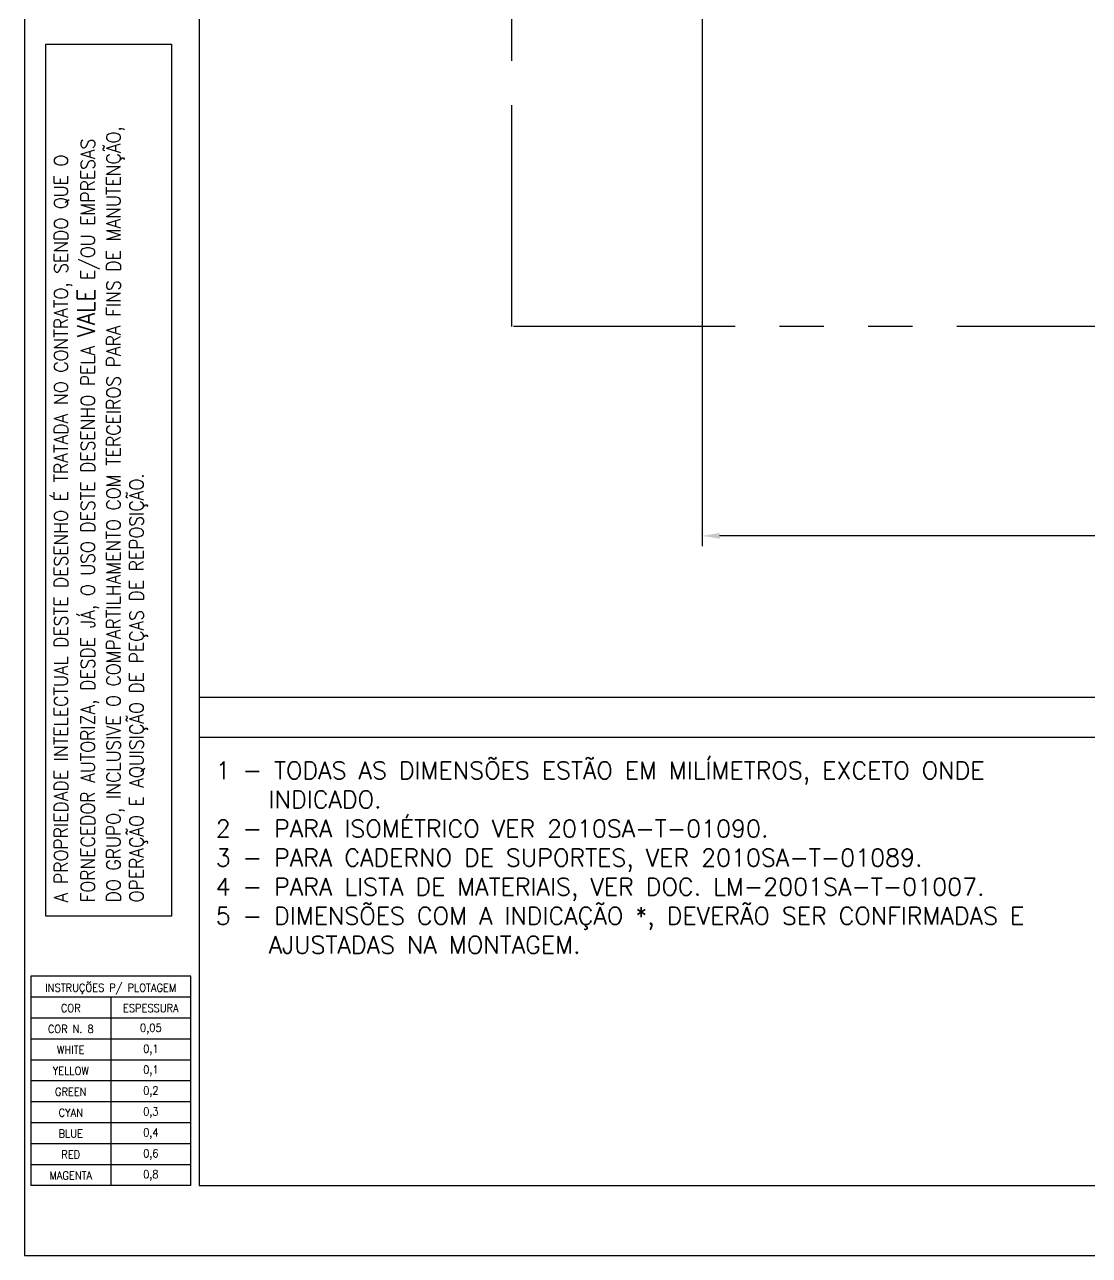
# Model space of a CAD drawing. Header units: millimetres. Extents: x 0 to 42050, y 0 to 29700.
# Drawn here: x 0 to 7627, y 0 to 8820 of the extents above; entities that cross this region are included whole.
import ezdxf
from ezdxf.enums import TextEntityAlignment as Align

# ---------------------------------------------------------------- set-up
doc = ezdxf.new("R2010")
doc.units = ezdxf.units.MM
doc.header["$LTSCALE"] = 50
doc.linetypes.add('PHANTOM', pattern=[63.5, 31.75, -6.35, 6.35, -6.35, 6.35, -6.35])
for name, color, linetype in [('FRL4', 4, 'Continuous'), ('FRL5', 5, 'Continuous'), ('FRL6', 8, 'Continuous'), ('FRL7', 7, 'Continuous'), ('FRR120', 5, 'Continuous'), ('FRR140', 5, 'Continuous'), ('FRR175', 1, 'Continuous'), ('FRR80', 3, 'Continuous'), ('TDM', 2, 'Continuous'), ('TR100', 3, 'Continuous')]:
    doc.layers.add(name, color=color, linetype=linetype)
doc.layers.add('TLM', color=1, linetype='PHANTOM', lineweight=30)
doc.styles.add('R120', font='simplex.shx', dxfattribs={"height": 30})
doc.styles.add('R140', font='simplex.shx', dxfattribs={"height": 35})
doc.styles.add('R80', font='simplex.shx', dxfattribs={"height": 20})
doc.styles.add('ROMANS', font='romans.shx')
doc.styles.add('TR100', font='simplex.shx')
doc.dimstyles.new('SEG-S-1', dxfattribs={"dimscale": 50, "dimtxt": 2.5, "dimasz": 2.5, "dimexe": 1.5, "dimexo": 1.5, "dimgap": 1, "dimtad": 1, "dimdec": 0, "dimtxsty": 'TR100', "dimcen": 2.5, "dimclrd": 256, "dimclre": 256, "dimclrt": 3, "dimadec": 0, "dimazin": 0, "dimtfac": 1, "dimtdec": 0, "dimtmove": 0, "dimatfit": 3, "dimfxl": 0, "dimarcsym": 0})

# ---------------------------------------------------------------- blocks, each defined once
blk = doc.blocks.new('A1')
blk.add_lwpolyline([(3.06, 173.62), (21.06, 173.62), (21.06, 48.62), (3.06, 48.62)], close=True)
at = {"layer": 'FRL4', "linetype": 'Continuous'}
blk.add_line((25, 74.3), (471, 74.3), dxfattribs=at)
at = {"layer": 'FRL5'}
blk.add_line((25, 80), (831, 80), dxfattribs=at)
at = {"layer": 'FRL6', "linetype": 'Continuous'}
for p, q in [((25, 584), (25, 10)), ((25, 10), (831, 10))]:
    blk.add_line(p, q, dxfattribs=at)
at = {"layer": 'FRL7', "linetype": 'Continuous'}
for p, q in [((0, 594), (0, 0)), ((0, 0), (841, 0))]:
    blk.add_line(p, q, dxfattribs=at)
at = {"layer": 'FRL7'}
for p, q in [((23.82, 40), (0.87, 40)), ((23.82, 37), (0.87, 37)), ((12.34, 37), (12.34, 10)), ((23.82, 34), (0.87, 34)), ((23.82, 31), (0.87, 31)), ((23.82, 28), (0.87, 28)), ((23.82, 25), (0.87, 25)), ((23.82, 22), (0.87, 22)), ((23.82, 19), (0.87, 19)), ((23.82, 16), (0.87, 16)), ((23.82, 13), (0.87, 13)), ((23.82, 10), (0.87, 10))]:
    blk.add_line(p, q, dxfattribs=at)
for points in [[(0.87, 40), (0.87, 10)], [(23.82, 10), (23.82, 40)]]:
    blk.add_lwpolyline(points, dxfattribs=at)
at = {"layer": 'FRL7', "style": 'ROMANS', "width": 0.9}
for s, height, p in [('INSTRUÇÕES P/ PLOTAGEM', 1.1474, (12.34, 38.33)), ('COR', 1.147, (6.61, 35.45)), ('ESPESSURA', 1.147, (18.08, 35.45)), ('COR N. 8', 1.147, (6.61, 32.45)), ('0,05', 1.147, (18.08, 32.45)), ('WHITE', 1.147, (6.61, 29.45)), ('0,1', 1.147, (18.08, 29.45)), ('YELLOW', 1.147, (6.61, 26.45)), ('0,1', 1.147, (18.08, 26.45)), ('GREEN', 1.147, (6.61, 23.45)), ('0,2', 1.147, (18.08, 23.45)), ('0,3', 1.147, (18.08, 20.45)), ('CYAN', 1.147, (6.61, 20.45)), ('BLUE', 1.147, (6.61, 17.45)), ('0,4', 1.147, (18.08, 17.45)), ('RED', 1.147, (6.61, 14.45)), ('0,6', 1.147, (18.08, 14.45)), ('MAGENTA', 1.147, (6.61, 11.45)), ('0,8', 1.147, (18.08, 11.45))]:
    blk.add_text(s, height=height, dxfattribs=at).set_placement(p, align=Align.MIDDLE)
at = {"layer": 'FRR120', "style": 'R120'}
for tag, p in [('FASE_DO_PROJETO', (659, 46.29)), ('ÁREA_E/OU_SUBÁREA', (659, 40.79)), ('TÍTULO_DO_DESENHO', (659, 35.29)), ('SUBTÍTULO_1_DO_DESENHO', (659, 29.79)), ('SUBTÍTULO_2_DO_DESENHO', (659, 24.29))]:
    blk.add_attdef(tag, p, '', height=3, dxfattribs=at)
at = {"layer": 'FRR140', "style": 'R140', "width": 0.91}
for tag, p in [('ESCALA', (671, 14.35)), ('REVISÃO', (823.5, 14.68))]:
    blk.add_attdef(tag, text='', height=3.5, dxfattribs=at).set_placement(p, align=Align.MIDDLE)
for tag, p in [('NÚMERO_DA_CONTRATADA', (687.72, 12.6)), ('NUMERO_VALE', (752.89, 12.6))]:
    blk.add_attdef(tag, p, '', height=3.5, dxfattribs=at)
at = {"layer": 'FRR175', "style": 'R120'}
for tag, p in [('CLASSIFICAÇÃO', (811.83, 67.73)), ('PROJETO', (716.31, 53.59)), ('N_PROJ_SE', (793.5, 53.59)), ('N_CONTRATO', (796.97, 47.3))]:
    blk.add_attdef(tag, text='', height=3, dxfattribs=at).set_placement(p, align=Align.MIDDLE_CENTER)
at = {"layer": 'FRR80', "insert": (4.21, 50.61), "char_height": 2, "width": 122.3537, "attachment_point": 1, "rotation": 90, "style": 'R80'}
blk.add_mtext('{\\W0.9;A PROPRIEDADE INTELECTUAL DESTE DESENHO É TRATADA NO CONTRATO, SENDO QUE O FORNECEDOR AUTORIZA, DESDE JÁ, O USO DESTE DESENHO PELA \\H1.25x;\\C4;VALE\\H0.8x;\\C256; E/OU EMPRESAS DO GRUPO, INCLUSIVE O COMPARTILHAMENTO COM TERCEIROS PARA FINS DE MANUTENÇÃO, OPERAÇÃO E AQUISIÇÃO DE PEÇAS DE REPOSIÇÃO.}', dxfattribs=at)
at = {"layer": 'FRR80', "style": 'R80'}
for tag, p in [('8A_REV', (476, 77.07)), ('EMIS.', (486, 77.07)), ('PROJ.', (585, 77.07)), ('DES.', (597, 77.07)), ('VER.', (609, 77.07)), ('APR.', (621, 77.07)), ('AUT.', (633.01, 77.07)), ('7A_REV', (476, 71.37)), ('EMIS.', (486, 71.37)), ('PROJ.', (585, 71.37)), ('DES.', (597, 71.37)), ('VER.', (609, 71.37)), ('APR.', (621, 71.37)), ('AUT.', (633.01, 71.37)), ('6A_REV', (476, 65.67)), ('EMIS.', (486, 65.67)), ('PROJ.', (585, 65.67)), ('DES.', (597, 65.67)), ('VER.', (609, 65.67)), ('APR.', (621, 65.67)), ('AUT.', (633.01, 65.67)), ('5A_REV', (476, 59.97)), ('EMIS.', (486, 59.97)), ('PROJ.', (585, 59.97)), ('DES.', (597, 59.97)), ('VER.', (609, 59.97)), ('APR.', (621, 59.97)), ('AUT.', (633.01, 59.97)), ('4A_REV', (476, 54.27)), ('EMIS.', (486, 54.27)), ('PROJ.', (585, 54.27)), ('DES.', (597, 54.27)), ('VER.', (609, 54.27)), ('APR.', (621, 54.27)), ('AUT.', (633.01, 54.27)), ('3A_REV', (476, 48.57)), ('EMIS.', (486, 48.57)), ('PROJ.', (585, 48.57)), ('DES.', (597, 48.57)), ('VER.', (609, 48.57)), ('APR.', (621, 48.57)), ('AUT.', (633.01, 48.57)), ('2A_REV', (476, 42.87)), ('EMIS.', (486, 42.87)), ('PROJ.', (585, 42.87)), ('DES.', (597, 42.87)), ('VER.', (609, 42.87)), ('APR.', (621, 42.87)), ('AUT.', (633.01, 42.87)), ('1a_REV', (476, 37.17)), ('EMIS.', (486, 37.17)), ('PROJ.', (585, 37.17)), ('DES.', (597, 37.17)), ('VER.', (609, 37.17)), ('APR.', (621, 37.17)), ('AUT.', (633.01, 37.17))]:
    blk.add_attdef(tag, text='', height=2, dxfattribs=at).set_placement(p, align=Align.MIDDLE)
for p in [(492.61, 76.08), (492.61, 70.38), (492.61, 64.68), (492.61, 58.98), (492.61, 53.28), (492.61, 47.58), (492.61, 41.88), (492.61, 36.18)]:
    blk.add_attdef('DESCRIÇÃO_DA_REVISÃO', p, '', height=2, dxfattribs=at)
at = {"layer": 'FRR80', "style": 'R80', "width": 0.85}
for p in [(648, 77.07), (648, 71.37), (648, 65.67), (648, 59.97), (648, 54.27), (648, 48.57), (648, 42.87), (648, 37.17)]:
    blk.add_attdef('DATA', text='', height=2, dxfattribs=at).set_placement(p, align=Align.MIDDLE)
blk = doc.blocks.new('*D48')
at = {"layer": 'Defpoints', "color": 0}
for p in [(4852.8, 9346), (16551.3, 9346), (4852.8, 5156.6)]:
    blk.add_point(p, dxfattribs=at)
at = {"layer": 'TDM', "lineweight": -2}
for p, q in [((4852.8, 9271), (4852.8, 5081.6)), ((16551.3, 9271), (16551.3, 5081.6)), ((16426.3, 5156.6), (4977.8, 5156.6))]:
    blk.add_line(p, q, dxfattribs=at)
at = {"layer": 'TDM'}
for points in [[(4977.8, 5177.4), (4977.8, 5135.7), (4852.8, 5156.6)], [(16426.3, 5177.4), (16426.3, 5135.7), (16551.3, 5156.6)]]:
    blk.add_solid(points, dxfattribs=at)
at = {"layer": 'TDM', "color": 3, "insert": (10702, 5269.1), "char_height": 125, "attachment_point": 5, "style": 'TR100'}
blk.add_mtext('11699', dxfattribs=at)

msp = doc.modelspace()

# ---------------------------------------------------------------- linework, layer by layer
at = {"layer": 'TLM'}
msp.add_lwpolyline([(3490.25, 18456.57), (30490.25, 18456.57), (30490.25, 6656.57), (3490.25, 6656.57)], close=True, dxfattribs=at)

# ---------------------------------------------------------------- block references
at = {"xscale": 50, "yscale": 50, "zscale": 50}
msp.add_blockref('A1', (0, 0), dxfattribs=at)

# ---------------------------------------------------------------- texts
at = {"layer": 'TR100', "insert": (1368.96, 3538.05), "char_height": 125, "width": 6861.7211, "attachment_point": 1, "style": 'TR100'}
msp.add_mtext('1 - TODAS AS DIMENSÕES ESTÃO EM MILÍMETROS, EXCETO ONDE \\P{\\W4.421052; }INDICADO.\\P2 - PARA ISOMÉTRICO VER 2010SA-T-01090.\\P3 - PARA CADERNO DE SUPORTES, VER 2010SA-T-01089. \\P4 - PARA LISTA DE MATERIAIS, VER DOC. LM-2001SA-T-01007.\\P5 - DIMENSÕES COM A INDICAÇÃO *, DEVERÃO SER CONFIRMADAS E \\P{\\W4.421052; }AJUSTADAS NA MONTAGEM.', dxfattribs=at)

# ---------------------------------------------------------------- dimensions: what is measured, and where the dimension line sits
at = {"layer": 'TDM'}
dim = msp.add_linear_dim(base=(4852.79209165, 5156.56557902), p1=(16551.29209517, 9345.9604503), p2=(4852.79209165, 9345.9604503), dimstyle='SEG-S-1', dxfattribs=at)
dim.commit()
dim.dimension.update_dxf_attribs({"geometry": '*D48', "text_midpoint": (10702.04209341, 5269.06557902)})

doc.saveas('drawing.dxf')
